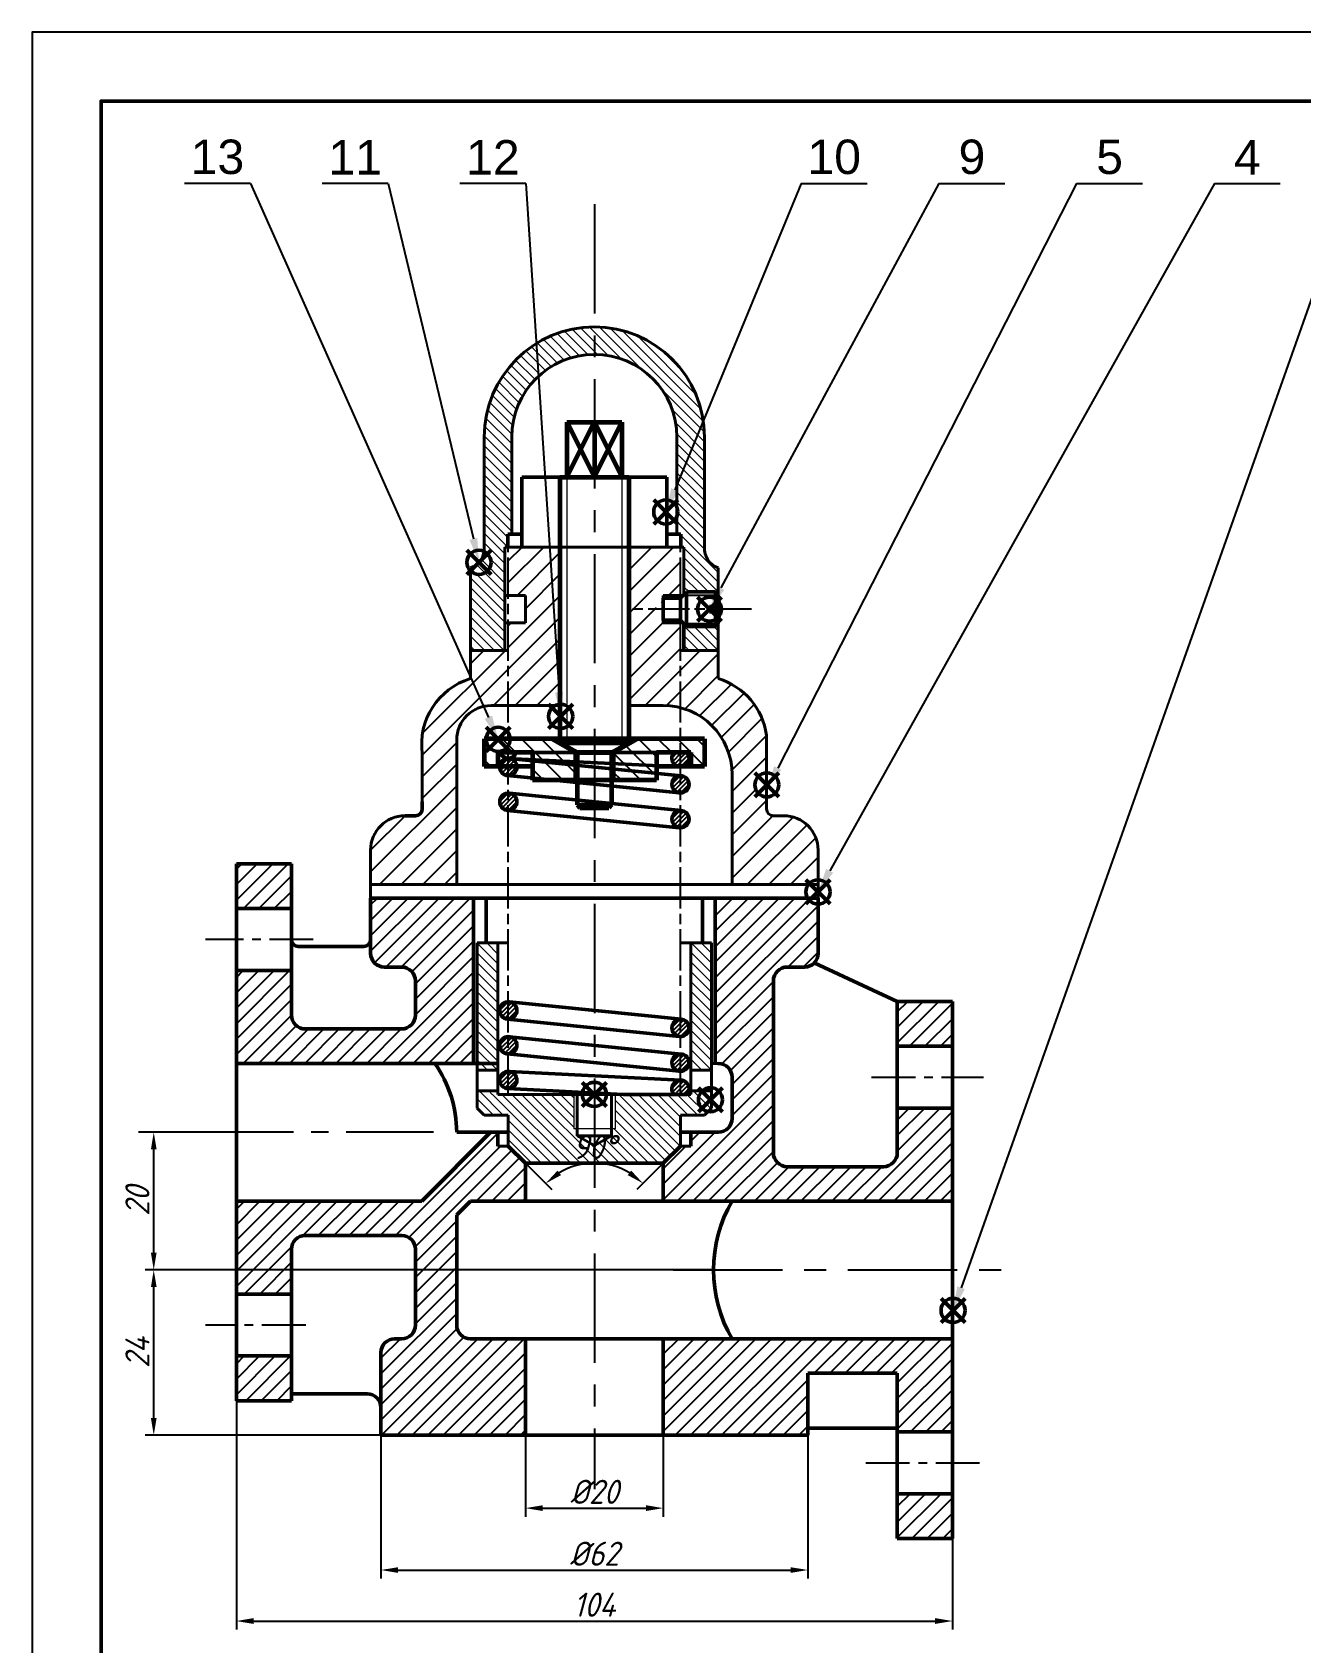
# Model space of a CAD drawing. Header units: millimetres. Extents: x 0 to 297, y 0 to 420.
# Drawn here: x 0 to 184.3, y 186 to 420 of the extents above; entities that cross this region are included whole.
import ezdxf

# ---------------------------------------------------------------- set-up
doc = ezdxf.new("R2010")
doc.units = ezdxf.units.MM
for name, pattern in [('AM_ISO08W050', [18, 12, -1.5, 3, -1.5]), ('AM_ISO08W050x2', [9, 6, -0.75, 1.5, -0.75]), ('CENTER', [50.8, 31.75, -6.35, 6.35, -6.35])]:
    doc.linetypes.add(name, pattern=pattern)
for name, color, linetype, lineweight in [('AM_0N', 7, 'Continuous', 50), ('AM_4N', 3, 'Continuous', 25), ('AM_5', 3, 'Continuous', 25), ('AM_7N', 4, 'AM_ISO08W050', 25), ('AM_8N', 1, 'Continuous', 25), ('弹簧', 7, 'Continuous', 40), ('粗实线', 7, 'Continuous', 50), ('衬片', 7, 'Continuous', 40), ('阀帽', 7, 'Continuous', 40), ('阀盖', 7, 'Continuous', 40), ('阀门', 7, 'Continuous', 40), ('阴影', 7, 'Continuous', 9)]:
    doc.layers.add(name, color=color, linetype=linetype, lineweight=lineweight)
doc.layers.add('AM_12', color=7, linetype='Continuous', lineweight=50, plot=False)
doc.layers.add('AM_12N', color=7, linetype='Continuous', lineweight=50, plot=False)
for name, color, linetype in [('中心线', 7, 'Continuous'), ('点划线', 3, 'CENTER'), ('螺杆', 7, 'Continuous')]:
    doc.layers.add(name, color=color, linetype=linetype)
doc.styles.get("Standard").update_dxf_attribs({"font": 'arial.ttf'})
doc.styles.add('数字', font='isocp.shx', dxfattribs={"oblique": 15})
doc.dimstyles.new('GB-test$0', dxfattribs={"dimtxt": 3.5, "dimasz": 2.5, "dimexe": 1.25, "dimexo": 0, "dimtad": 1, "dimdsep": 46, "dimtxsty": '数字', "dimcen": 2.5, "dimadec": 0, "dimazin": 0, "dimtfac": 1, "dimtmove": 0, "dimatfit": 3, "dimfxl": 1, "dimarcsym": 0})
doc.dimstyles.new('GB-test$2', dxfattribs={"dimtxt": 3.5, "dimasz": 2.5, "dimexe": 1.25, "dimexo": 0, "dimtad": 2, "dimdsep": 46, "dimtxsty": '数字', "dimcen": 2.5, "dimadec": 0, "dimazin": 0, "dimtfac": 1, "dimtmove": 0, "dimatfit": 3, "dimfxl": 1, "dimarcsym": 0})
pattern_1 = [(45, (-585.8498, 6.2091), (-1.122532, 1.122532), [])]

# ---------------------------------------------------------------- blocks, each defined once
blk = doc.blocks.new('*S1')
at = {"layer": 'AM_12N', "color": 4, "ltscale": 0.5}
for p, q in [((611.79, 263.96), (615.29, 267.46)), ((611.79, 267.46), (615.29, 263.96))]:
    blk.add_line(p, q, dxfattribs=at)
blk.add_circle((613.54, 265.71), 1.75, dxfattribs=at)
blk = doc.blocks.new('*D57')
at = {"layer": 'AM_5', "color": 0, "lineweight": -2, "transparency": 16777216}
for p, q in [((29.65, 221.21), (29.65, 187.96)), ((133.65, 201.21), (133.65, 187.96)), ((32.15, 189.21), (131.15, 189.21))]:
    blk.add_line(p, q, dxfattribs=at)
at = {"layer": 'AM_5', "color": 0, "transparency": 16777216}
for points in [[(32.15, 189.63), (32.15, 188.79), (29.65, 189.21)], [(131.15, 189.63), (131.15, 188.79), (133.65, 189.21)]]:
    blk.add_solid(points, dxfattribs=at)
at = {"layer": 'Defpoints', "color": 0, "transparency": 16777216}
for p in [(29.65, 221.21), (133.65, 201.21), (133.65, 189.21)]:
    blk.add_point(p, dxfattribs=at)
at = {"layer": 'AM_5', "color": 0, "transparency": 16777216, "insert": (81.65, 191.58), "char_height": 3.5, "attachment_point": 5, "style": '数字'}
blk.add_mtext('104', dxfattribs=at)
blk = doc.blocks.new('*D42')
at = {"layer": 'AM_5', "color": 0, "lineweight": -2, "transparency": 16777216}
for p, q in [((71.65, 216.21), (71.65, 204.36)), ((91.65, 216.21), (91.65, 204.36)), ((74.15, 205.61), (89.15, 205.61))]:
    blk.add_line(p, q, dxfattribs=at)
at = {"layer": 'AM_5', "color": 0, "transparency": 16777216}
for points in [[(74.15, 206.03), (74.15, 205.19), (71.65, 205.61)], [(89.15, 206.03), (89.15, 205.19), (91.65, 205.61)]]:
    blk.add_solid(points, dxfattribs=at)
at = {"layer": 'Defpoints', "color": 0, "transparency": 16777216}
for p in [(71.65, 216.21), (91.65, 216.21), (91.65, 205.61)]:
    blk.add_point(p, dxfattribs=at)
at = {"layer": 'AM_5', "color": 0, "transparency": 16777216, "insert": (81.65, 207.98), "char_height": 3.5, "attachment_point": 5, "style": '数字'}
blk.add_mtext('%%C20', dxfattribs=at)
blk = doc.blocks.new('*D43')
at = {"layer": 'AM_5', "color": 0, "lineweight": -2, "transparency": 16777216}
for p, q in [((50.65, 216.21), (50.65, 195.37)), ((112.65, 216.21), (112.65, 195.37)), ((53.15, 196.62), (110.15, 196.62))]:
    blk.add_line(p, q, dxfattribs=at)
at = {"layer": 'AM_5', "color": 0, "transparency": 16777216}
for points in [[(53.15, 197.03), (53.15, 196.2), (50.65, 196.62)], [(110.15, 197.03), (110.15, 196.2), (112.65, 196.62)]]:
    blk.add_solid(points, dxfattribs=at)
at = {"layer": 'Defpoints', "color": 0, "transparency": 16777216}
for p in [(50.65, 216.21), (112.65, 216.21), (112.65, 196.62)]:
    blk.add_point(p, dxfattribs=at)
at = {"layer": 'AM_5', "color": 0, "transparency": 16777216, "insert": (81.65, 198.99), "char_height": 3.5, "attachment_point": 5, "style": '数字'}
blk.add_mtext('%%C62', dxfattribs=at)
blk = doc.blocks.new('*D44')
at = {"layer": 'AM_5', "color": 0, "lineweight": -2, "transparency": 16777216}
for p, q in [((93.09, 240.21), (16.4, 240.21)), ((17.65, 218.71), (17.65, 237.71)), ((50.65, 216.21), (16.4, 216.21))]:
    blk.add_line(p, q, dxfattribs=at)
at = {"layer": 'AM_5', "color": 0, "transparency": 16777216}
for points in [[(17.24, 237.71), (18.07, 237.71), (17.65, 240.21)], [(17.24, 218.71), (18.07, 218.71), (17.65, 216.21)]]:
    blk.add_solid(points, dxfattribs=at)
at = {"layer": 'Defpoints', "color": 0, "transparency": 16777216}
for p in [(17.65, 240.21), (93.09, 240.21), (50.65, 216.21)]:
    blk.add_point(p, dxfattribs=at)
at = {"layer": 'AM_5', "color": 0, "transparency": 16777216, "insert": (15.28, 228.21), "char_height": 3.5, "attachment_point": 5, "rotation": 90, "style": '数字'}
blk.add_mtext('24', dxfattribs=at)
blk = doc.blocks.new('*D45')
at = {"layer": 'AM_5', "color": 0, "lineweight": -2, "transparency": 16777216}
for p, q in [((29.65, 260.21), (16.4, 260.21)), ((17.65, 242.71), (17.65, 257.71)), ((98.97, 240.21), (16.4, 240.21))]:
    blk.add_line(p, q, dxfattribs=at)
at = {"layer": 'AM_5', "color": 0, "transparency": 16777216}
for points in [[(17.24, 257.71), (18.07, 257.71), (17.65, 260.21)], [(17.24, 242.71), (18.07, 242.71), (17.65, 240.21)]]:
    blk.add_solid(points, dxfattribs=at)
at = {"layer": 'Defpoints', "color": 0, "transparency": 16777216}
for p in [(17.65, 260.21), (29.65, 260.21), (98.97, 240.21)]:
    blk.add_point(p, dxfattribs=at)
at = {"layer": 'AM_5', "color": 0, "transparency": 16777216, "insert": (15.28, 250.21), "char_height": 3.5, "attachment_point": 5, "rotation": 90, "style": '数字'}
blk.add_mtext('20', dxfattribs=at)
blk = doc.blocks.new('*D46')
at = {"layer": 'AM_5', "color": 0, "lineweight": -2, "transparency": 16777216}
for p, q in [((71.65, 255.71), (75.46, 251.9)), ((91.65, 255.71), (87.84, 251.9))]:
    blk.add_line(p, q, dxfattribs=at)
blk.add_arc((81.65, 245.71), 10, 59.3615, 120.6385, dxfattribs=at)
at = {"layer": 'AM_5', "color": 0, "transparency": 16777216}
for points in [[(76.81, 253.98), (76.3, 254.64), (74.58, 252.78)], [(87, 254.64), (86.49, 253.98), (88.72, 252.78)]]:
    blk.add_solid(points, dxfattribs=at)
at = {"layer": 'Defpoints', "color": 0, "transparency": 16777216}
for p in [(69.15, 258.21), (94.15, 258.21), (71.65, 255.71), (84.24, 255.37), (91.65, 255.71)]:
    blk.add_point(p, dxfattribs=at)
at = {"layer": 'AM_5', "color": 0, "transparency": 16777216, "insert": (81.65, 258.08), "char_height": 3.5, "attachment_point": 5, "style": '数字'}
blk.add_mtext('90°', dxfattribs=at)
blk = doc.blocks.new('*S2')
at = {"layer": 'AM_12', "color": 4, "ltscale": 0.5}
for p, q in [((663.89, 232.58), (667.39, 236.08)), ((663.89, 236.08), (667.39, 232.58))]:
    blk.add_line(p, q, dxfattribs=at)
blk.add_circle((665.64, 234.33), 1.75, dxfattribs=at)
blk = doc.blocks.new('*S3')
at = {"layer": 'AM_12', "color": 4, "ltscale": 0.5}
for p, q in [((628.65, 263.18), (632.15, 266.68)), ((628.65, 266.68), (632.15, 263.18))]:
    blk.add_line(p, q, dxfattribs=at)
blk.add_circle((630.4, 264.93), 1.75, dxfattribs=at)
blk = doc.blocks.new('*S4')
at = {"layer": 'AM_12', "color": 4, "ltscale": 0.5}
for p, q in [((644.27, 293.37), (647.77, 296.87)), ((644.27, 296.87), (647.77, 293.37))]:
    blk.add_line(p, q, dxfattribs=at)
blk.add_circle((646.02, 295.12), 1.75, dxfattribs=at)
blk = doc.blocks.new('*S5')
at = {"layer": 'AM_12', "color": 4, "ltscale": 0.5}
for p, q in [((636.84, 308.92), (640.34, 312.42)), ((636.84, 312.42), (640.34, 308.92))]:
    blk.add_line(p, q, dxfattribs=at)
blk.add_circle((638.59, 310.67), 1.75, dxfattribs=at)
blk = doc.blocks.new('*U35')
at = {"layer": 'AM_0N'}
for p, q in [((623.54, 334.59), (623.54, 337.79)), ((623.54, 337.79), (626.04, 337.79)), ((626.04, 337.79), (626.94, 338.69)), ((626.04, 334.59), (626.04, 337.79)), ((626.94, 338.69), (631.11, 338.69)), ((626.94, 333.69), (626.94, 338.69)), ((631.11, 336.59), (631.11, 338.69)), ((631.54, 338.25), (631.11, 338.69)), ((631.54, 338.25), (631.54, 336.59)), ((623.54, 334.59), (626.04, 334.59)), ((626.04, 334.59), (626.94, 333.69)), ((631.54, 336.59), (630.26, 336.59)), ((630.26, 335.79), (630.26, 336.59)), ((631.54, 335.79), (630.26, 335.79)), ((631.11, 333.69), (631.11, 335.79)), ((631.54, 335.79), (631.54, 334.12)), ((631.11, 333.69), (626.94, 333.69)), ((631.11, 333.69), (631.54, 334.12))]:
    blk.add_line(p, q, dxfattribs=at)
at = {"layer": 'AM_4N'}
for p, q in [((626.51, 338.25), (631.54, 338.25)), ((626.51, 334.12), (631.54, 334.12))]:
    blk.add_line(p, q, dxfattribs=at)
at = {"layer": 'AM_7N', "linetype": 'AM_ISO08W050x2'}
blk.add_line((636.34, 336.19), (618.74, 336.19), dxfattribs=at)
blk = doc.blocks.new('*S9')
at = {"layer": 'AM_12N', "color": 4, "ltscale": 0.5}
for p, q in [((632.01, 334.44), (628.51, 337.94)), ((632.01, 337.94), (628.51, 334.44))]:
    blk.add_line(p, q, dxfattribs=at)
blk.add_circle((630.26, 336.19), 1.75, dxfattribs=at)
blk = doc.blocks.new('*S10')
at = {"layer": 'AM_12', "color": 4, "ltscale": 0.5}
for p, q in [((622.16, 348.56), (625.66, 352.06)), ((622.16, 352.06), (625.66, 348.56))]:
    blk.add_line(p, q, dxfattribs=at)
blk.add_circle((623.91, 350.31), 1.75, dxfattribs=at)
blk = doc.blocks.new('*S11')
at = {"layer": 'AM_12', "color": 4, "ltscale": 0.5}
for p, q in [((595.03, 341.24), (598.53, 344.74)), ((595.03, 344.74), (598.53, 341.24))]:
    blk.add_line(p, q, dxfattribs=at)
blk.add_circle((596.78, 342.99), 1.75, dxfattribs=at)
blk = doc.blocks.new('*S12')
at = {"layer": 'AM_12', "color": 4, "ltscale": 0.5}
for p, q in [((606.89, 318.87), (610.39, 322.37)), ((606.89, 322.37), (610.39, 318.87))]:
    blk.add_line(p, q, dxfattribs=at)
blk.add_circle((608.64, 320.62), 1.75, dxfattribs=at)
blk = doc.blocks.new('*S13')
at = {"layer": 'AM_12', "color": 4, "ltscale": 0.5}
for p, q in [((597.82, 315.53), (601.32, 319.03)), ((597.82, 319.03), (601.32, 315.53))]:
    blk.add_line(p, q, dxfattribs=at)
blk.add_circle((599.57, 317.28), 1.75, dxfattribs=at)
blk = doc.blocks.new('*S14')
at = {"layer": 'AM_5', "ltscale": 0.5}
for q in [(625.24, 353.54), (653.17, 398.01)]:
    blk.add_line((643.59, 398.01), q, dxfattribs=at)
at = {"layer": 'AM_5', "linetype": 'Continuous', "ltscale": 0.5}
blk.add_trace([(624.7, 353.76), (625.78, 353.32), (623.91, 350.31)], dxfattribs=at)
at = {"layer": 'AM_5', "color": 7, "ltscale": 0.5, "insert": (648.38, 399.33), "char_height": 5, "attachment_point": 8}
blk.add_mtext('10', dxfattribs=at)
blk = doc.blocks.new('*S15')
at = {"layer": 'AM_5', "ltscale": 0.5}
for q in [(631.92, 339.27), (673.17, 398.01)]:
    blk.add_line((663.59, 398.01), q, dxfattribs=at)
at = {"layer": 'AM_5', "linetype": 'Continuous', "ltscale": 0.5}
blk.add_trace([(631.41, 339.55), (632.43, 338.99), (630.26, 336.19)], dxfattribs=at)
at = {"layer": 'AM_5', "color": 7, "ltscale": 0.5, "insert": (668.38, 399.33), "char_height": 5, "attachment_point": 8}
blk.add_mtext('9', dxfattribs=at)
blk = doc.blocks.new('*S16')
at = {"layer": 'AM_5', "ltscale": 0.5}
for q in [(640.18, 313.11), (693.17, 398.01)]:
    blk.add_line((683.59, 398.01), q, dxfattribs=at)
at = {"layer": 'AM_5', "linetype": 'Continuous', "ltscale": 0.5}
blk.add_trace([(639.66, 313.38), (640.7, 312.85), (638.59, 310)], dxfattribs=at)
at = {"layer": 'AM_5', "color": 7, "ltscale": 0.5, "insert": (688.38, 399.33), "char_height": 5, "attachment_point": 8}
blk.add_mtext('5', dxfattribs=at)
blk = doc.blocks.new('*S17')
at = {"layer": 'AM_5', "ltscale": 0.5}
for q in [(647.72, 298.18), (713.17, 398.01)]:
    blk.add_line((703.59, 398.01), q, dxfattribs=at)
at = {"layer": 'AM_5', "linetype": 'Continuous', "ltscale": 0.5}
blk.add_trace([(647.22, 298.46), (648.23, 297.89), (646.02, 295.12)], dxfattribs=at)
at = {"layer": 'AM_5', "color": 7, "ltscale": 0.5, "insert": (708.38, 399.33), "char_height": 5, "attachment_point": 8}
blk.add_mtext('4', dxfattribs=at)
blk = doc.blocks.new('*S18')
at = {"layer": 'AM_5', "ltscale": 0.5}
for q in [(666.8, 237.63), (733.17, 398.01)]:
    blk.add_line((723.59, 398.01), q, dxfattribs=at)
at = {"layer": 'AM_5', "linetype": 'Continuous', "ltscale": 0.5}
blk.add_trace([(666.25, 237.82), (667.35, 237.43), (665.64, 234.33)], dxfattribs=at)
at = {"layer": 'AM_5', "color": 7, "ltscale": 0.5, "insert": (728.38, 399.33), "char_height": 5, "attachment_point": 8}
blk.add_mtext('1', dxfattribs=at)
blk = doc.blocks.new('*S19')
at = {"layer": 'AM_5', "ltscale": 0.5}
for q in [(554.01, 398.01), (598.15, 320.48)]:
    blk.add_line((563.59, 398.01), q, dxfattribs=at)
at = {"layer": 'AM_5', "linetype": 'Continuous', "ltscale": 0.5}
blk.add_trace([(597.61, 320.24), (598.68, 320.71), (599.57, 317.28)], dxfattribs=at)
at = {"layer": 'AM_5', "color": 7, "ltscale": 0.5, "insert": (558.8, 399.33), "char_height": 5, "attachment_point": 8}
blk.add_mtext('13', dxfattribs=at)
blk = doc.blocks.new('*S20')
at = {"layer": 'AM_5', "ltscale": 0.5}
for q in [(574.01, 398.01), (595.97, 346.4)]:
    blk.add_line((583.59, 398.01), q, dxfattribs=at)
at = {"layer": 'AM_5', "linetype": 'Continuous', "ltscale": 0.5}
blk.add_trace([(595.4, 346.26), (596.53, 346.53), (596.78, 342.99)], dxfattribs=at)
at = {"layer": 'AM_5', "color": 7, "ltscale": 0.5, "insert": (578.8, 399.33), "char_height": 5, "attachment_point": 8}
blk.add_mtext('11', dxfattribs=at)
blk = doc.blocks.new('*S21')
at = {"layer": 'AM_5', "ltscale": 0.5}
for q in [(594.01, 398.01), (608.41, 324.11)]:
    blk.add_line((603.59, 398.01), q, dxfattribs=at)
at = {"layer": 'AM_5', "linetype": 'Continuous', "ltscale": 0.5}
blk.add_trace([(607.83, 324.08), (608.99, 324.15), (608.64, 320.62)], dxfattribs=at)
at = {"layer": 'AM_5', "color": 7, "ltscale": 0.5, "insert": (598.8, 399.33), "char_height": 5, "attachment_point": 8}
blk.add_mtext('12', dxfattribs=at)

msp = doc.modelspace()

# ---------------------------------------------------------------- hatches: boundary and pattern name
at = {"ltscale": 0.5}
h = msp.add_hatch(dxfattribs=at)
h.set_pattern_fill('ANSI31', color=256, scale=0.7)
h.set_pattern_definition([(45, (-588.3498, 0), (-1.571545, 1.571545), [])])
h.paths.add_polyline_path([(66.652, 322.188), (69.152, 322.188), (69.152, 330.188), (67.591, 330.188), (64.859, 330.188), (63.652, 330.188), (63.652, 326.099, 0.3679645), (56.652, 315.188), (56.652, 308.188), (56.652, 307.188, -0.4142136), (55.652, 306.188), (54.652, 306.188), (54.152, 306.188, 0.4142136), (49.152, 301.188), (49.152, 296.188), (61.652, 296.188), (61.652, 317.188, -0.4142136)])
h.paths.add_polyline_path([(76.652, 345.188), (69.152, 345.188), (69.152, 338.188), (71.652, 338.188), (71.652, 334.188), (69.152, 334.188), (69.152, 322.188), (75.965, 322.188, -0.102495), (76.652, 322.369)])
h.paths.add_polyline_path([(94.152, 334.188), (91.652, 334.188), (91.652, 335.188, -0.4142136), (90.652, 336.188, -0.4142136), (91.652, 337.188), (91.652, 337.788), (91.652, 338.188), (94.152, 338.188), (94.152, 345.188), (86.652, 345.188), (86.652, 322.188), (91.652, 322.188, -0.0632542), (94.152, 321.87)])
h.paths.add_polyline_path([(99.652, 326.099), (99.652, 330.188), (95.712, 330.188), (94.652, 330.188), (94.152, 330.188), (94.152, 321.87, -0.3419987), (101.652, 312.188), (101.652, 296.188), (112.739, 296.188, -0.2366758), (114.152, 296.871), (114.152, 301.188, 0.4142136), (109.152, 306.188), (107.652, 306.188, -0.4142136), (106.652, 307.188), (106.652, 308.249, -0.4063347), (104.949, 309.999, -0.4063347), (106.652, 311.748), (106.652, 317.875, 0.2932021)])
h = msp.add_hatch(dxfattribs=at)
h.set_pattern_fill('ANSI31', color=256, scale=0.5)
h.set_pattern_definition(pattern_1)
h.paths.add_polyline_path([(55.652, 282.209), (55.652, 277.209, -0.4142136), (53.652, 275.209), (39.652, 275.209, -0.4142136), (37.652, 277.209), (37.652, 283.709), (29.652, 283.709), (29.652, 270.209), (61.652, 270.209), (64.098, 270.209), (64.098, 294.209), (49.152, 294.209), (49.152, 289.209), (49.152, 288.209), (49.152, 286.209, 0.4142136), (51.152, 284.209), (53.652, 284.209, -0.4142136)])
h.paths.add_polyline_path([(37.652, 292.709), (37.652, 299.209), (29.652, 299.209), (29.652, 292.709)])
h = msp.add_hatch(dxfattribs=at)
h.set_pattern_fill('ANSI31', color=256, scale=0.5)
h.set_pattern_definition(pattern_1)
h.paths.add_polyline_path([(109.652, 284.209), (112.152, 284.209, 0.4142136), (114.152, 286.209), (114.152, 294.209), (99.205, 294.209), (99.205, 270.209), (99.652, 270.209, -0.4142136), (101.652, 268.209), (101.652, 262.209, -0.4142136), (99.652, 260.209), (95.652, 260.209), (95.652, 258.209), (94.152, 258.209), (91.652, 255.709), (91.652, 250.209), (101.652, 250.209), (133.652, 250.209), (133.652, 263.709), (125.652, 263.709), (125.652, 257.209, -0.4142136), (123.652, 255.209), (109.652, 255.209, -0.4142136), (107.652, 257.209), (107.652, 282.209, -0.4142136)])
h.paths.add_polyline_path([(133.652, 279.209), (125.652, 279.209), (125.652, 272.709), (133.652, 272.709)], flags=17)
h = msp.add_hatch(dxfattribs=at)
h.set_pattern_fill('ANSI31', color=256, scale=0.5)
h.set_pattern_definition(pattern_1)
h.paths.add_polyline_path([(71.652, 255.709), (69.152, 258.209), (67.652, 258.209), (67.652, 260.209), (66.581, 260.209), (59.365, 252.994, 0.1208187), (62.342, 248.899), (63.652, 250.209), (71.652, 250.209)])
h.paths.add_polyline_path([(133.652, 230.209), (101.652, 230.209), (91.652, 230.209), (91.652, 216.209), (112.652, 216.209), (112.652, 225.209), (125.652, 225.209), (125.652, 216.709), (133.652, 216.709)])
h.paths.add_polyline_path([(133.652, 207.709), (125.652, 207.709), (125.652, 201.209), (133.652, 201.209)])
h = msp.add_hatch(dxfattribs=at)
h.set_pattern_fill('ANSI31', color=256, scale=0.5)
h.set_pattern_definition(pattern_1)
h.paths.add_polyline_path([(71.652, 230.209), (63.652, 230.209, -0.4142136), (61.652, 232.209), (61.652, 248.209), (62.342, 248.899, -0.1208187), (59.365, 252.994), (56.581, 250.209), (29.652, 250.209), (29.652, 236.709), (37.652, 236.709), (37.652, 243.209, -0.4142136), (39.652, 245.209), (53.652, 245.209, -0.4142136), (55.652, 243.209), (55.652, 232.209, -0.4142136), (53.652, 230.209), (52.652, 230.209, 0.4142136), (50.652, 228.209), (50.652, 216.209), (71.652, 216.209)])
h = msp.add_hatch(dxfattribs=at)
h.set_pattern_fill('ANSI31', color=256, scale=0.5)
h.set_pattern_definition(pattern_1)
h.paths.add_polyline_path([(29.652, 221.209), (37.652, 221.209), (37.652, 227.709), (29.652, 227.709)])
at = {"layer": '中心线'}
h = msp.add_hatch(dxfattribs=at)
h.set_pattern_fill('_USER', color=256, scale=2, angle=-45, pattern_type=0)
h.set_pattern_definition([(315, (-1435.6147, 3385.3388), (1.4142136, 1.4142136), [])])
h.paths.add_polyline_path([(87.866, 317.352), (84.402, 315.352), (84.402, 311.352), (90.652, 311.352), (90.652, 315.352), (95.652, 315.352), (95.652, 313.352), (97.652, 313.352), (97.652, 317.352)])
h.paths.add_polyline_path([(65.652, 317.352), (65.652, 313.352), (67.652, 313.352), (67.652, 315.352), (72.652, 315.352), (72.652, 311.352), (78.902, 311.352), (78.902, 315.352), (75.438, 317.352)])
at = {"layer": '阴影', "lineweight": 9}
h = msp.add_hatch(dxfattribs=at)
h.set_pattern_fill('_USER', color=256, angle=135, pattern_type=0)
h.set_pattern_definition([(135, (-2225.7442, -2002.8275), (-0.70710678, -0.70710678), [])])
h.paths.add_polyline_path([(69.652, 361.188), (69.652, 347.063), (69.105, 347.063), (69.105, 345.188), (68.652, 345.188), (68.652, 331.278), (68.652, 330.188), (67.591, 330.188), (63.652, 330.188), (63.652, 342.188, 0.3339762), (65.652, 345.188), (65.652, 361.188, -1), (97.652, 361.188), (97.652, 345.188, 0.3339762), (99.652, 342.188), (99.652, 338.688), (94.652, 338.688), (94.652, 345.188), (94.199, 345.188), (94.199, 347.063), (93.652, 347.063), (93.652, 361.188, 1)])
h.paths.add_polyline_path([(99.652, 333.688), (99.652, 330.188), (94.652, 330.188), (94.652, 333.688)], flags=17)
h = msp.add_hatch(dxfattribs=at)
h.set_pattern_fill('_USER', color=256, angle=135, pattern_type=0)
h.set_pattern_definition([(135, (-585.8498, 6.2091), (-0.7071068, -0.7071068), [])])
h.paths.add_polyline_path([(78.652, 265.709), (67.652, 265.709), (66.509, 265.695), (67.652, 265.695), (67.652, 266.209), (64.652, 266.209), (64.652, 263.709), (65.652, 262.709), (69.152, 262.709), (69.152, 258.209), (71.652, 255.709), (81.652, 255.709), (81.652, 258.266), (79.152, 259.709), (79.152, 260.709), (78.652, 260.709)])
h.paths.add_polyline_path([(94.152, 262.709), (97.652, 262.709), (98.652, 263.709), (98.652, 266.209), (95.652, 266.209), (95.652, 265.709), (84.652, 265.709), (84.652, 260.709), (84.152, 260.709), (84.152, 259.709), (81.652, 258.266), (81.652, 255.709), (91.652, 255.709), (94.152, 258.209)])
h.paths.add_polyline_path([(98.652, 287.709), (95.652, 287.709), (95.652, 269.209), (98.652, 269.209)])
h.paths.add_polyline_path([(67.652, 287.709), (64.652, 287.709), (64.652, 269.209), (67.652, 269.209)])

# ---------------------------------------------------------------- linework, layer by layer
at = {"lineweight": 40}
msp.add_line((99.652, 330.188), (95.712, 330.188), dxfattribs=at)
msp.add_line((99.652, 330.188), (95.712, 330.188), dxfattribs=at)
at = {"lineweight": 60}
for p, q in [((97.652, 317.352), (65.652, 317.352)), ((65.652, 317.352), (65.652, 313.352)), ((78.902, 315.352), (75.438, 317.352)), ((84.402, 315.352), (87.866, 317.352)), ((97.652, 317.352), (97.652, 313.352)), ((72.652, 315.352), (67.652, 315.352)), ((67.652, 315.352), (67.652, 313.352)), ((72.652, 315.352), (72.652, 311.352)), ((84.402, 315.352), (78.902, 315.352)), ((78.902, 315.352), (78.902, 311.352)), ((84.402, 315.352), (84.402, 311.352)), ((95.652, 315.352), (90.652, 315.352)), ((90.652, 315.352), (90.652, 311.352)), ((95.652, 315.352), (95.652, 313.352)), ((72.652, 313.352), (65.652, 313.352)), ((90.652, 311.352), (72.652, 311.352)), ((97.652, 313.352), (90.652, 313.352))]:
    msp.add_line(p, q, dxfattribs=at)
msp.add_lwpolyline([(297, 0), (297, 420), (0, 420), (0, 0)], close=True)
at = {"layer": 'AM_0N'}
for p, q in [((70.33, 315.352), (67.973, 315.352)), ((94.089, 313.269), (69.089, 314.521)), ((94.277, 311.983), (69.277, 314.51)), ((70.33, 315.352), (93.221, 315.352)), ((95.082, 315.352), (93.221, 315.352)), ((69.026, 312.022), (94.026, 309.496)), ((94.277, 306.931), (69.277, 309.457)), ((69.026, 306.97), (94.026, 304.444)), ((94.277, 276.618), (69.277, 279.144)), ((69.026, 276.656), (94.026, 274.13)), ((94.277, 271.565), (69.277, 274.091)), ((69.026, 271.604), (94.026, 269.078)), ((69.214, 269.044), (94.214, 267.792)), ((85.829, 265.709), (69.089, 266.547)), ((93.221, 265.709), (85.829, 265.709)), ((93.221, 265.709), (95.082, 265.709))]:
    msp.add_line(p, q, dxfattribs=at)
for centre in [(69.152, 313.266), (94.152, 310.74), (69.152, 308.214), (94.152, 305.687), (69.152, 277.9), (94.152, 275.374), (69.152, 272.848), (94.152, 270.322), (69.152, 267.796)]:
    msp.add_circle(centre, 1.25, dxfattribs=at)
for centre, start, end in [((69.152, 313.266), 84.23013, 264.23013), ((69.152, 315.769), 199.47122, 340.52878), ((94.152, 314.517), 138.09334, 41.90666), ((94.152, 310.74), 264.23013, 84.23013), ((69.152, 308.214), 84.23013, 264.23013), ((94.152, 305.687), 264.23013, 84.23013), ((69.152, 277.9), 84.23013, 264.23013), ((94.152, 275.374), 264.23013, 84.23013), ((69.152, 272.848), 84.23013, 264.23013), ((94.152, 270.322), 264.23013, 84.23013), ((94.152, 266.544), 318.09334, 221.90666)]:
    msp.add_arc(centre, 1.25, start, end, dxfattribs=at)
at = {"layer": 'AM_7N', "linetype": 'AM_ISO08W050x2'}
for p, q in [((69.152, 265.709), (69.152, 345.138)), ((94.152, 265.709), (94.152, 345.138))]:
    msp.add_line(p, q, dxfattribs=at)
at = {"layer": 'AM_8N'}
for p, q in [((67.902, 313.305), (69.113, 314.515)), ((68.003, 312.774), (69.644, 314.415)), ((68.255, 312.395), (70.023, 314.162)), ((68.624, 312.133), (70.285, 313.793)), ((92.902, 314.556), (93.699, 315.352)), ((93.003, 314.025), (94.33, 315.352)), ((93.255, 313.646), (94.961, 315.352)), ((93.624, 313.384), (95.285, 315.045)), ((94.139, 313.267), (95.402, 314.53)), ((69.139, 312.016), (70.402, 313.278)), ((92.902, 310.778), (94.113, 311.989)), ((93.003, 310.247), (94.644, 311.889)), ((93.255, 309.869), (95.023, 311.636)), ((93.624, 309.606), (95.285, 311.267)), ((67.902, 308.252), (69.113, 309.463)), ((68.003, 307.721), (69.644, 309.363)), ((68.255, 307.342), (70.023, 309.11)), ((94.139, 309.49), (95.402, 310.752)), ((68.624, 307.08), (70.285, 308.741)), ((69.139, 306.964), (70.402, 308.226)), ((92.902, 305.726), (94.113, 306.937)), ((93.003, 305.195), (94.644, 306.836)), ((93.255, 304.816), (95.023, 306.584)), ((93.624, 304.554), (95.285, 306.215)), ((94.139, 304.438), (95.402, 305.7)), ((69.139, 301.911), (69.152, 301.924)), ((67.902, 277.939), (69.113, 279.149)), ((68.003, 277.408), (69.644, 279.049)), ((68.255, 277.029), (70.023, 278.797)), ((68.624, 276.767), (70.285, 278.427)), ((69.139, 276.65), (70.402, 277.913)), ((92.902, 275.413), (94.113, 276.623)), ((93.003, 274.882), (94.644, 276.523)), ((93.255, 274.503), (95.023, 276.27)), ((67.902, 272.887), (69.113, 274.097)), ((68.003, 272.356), (69.644, 273.997)), ((68.255, 271.977), (70.023, 273.744)), ((93.624, 274.241), (95.285, 275.901)), ((94.139, 274.124), (95.402, 275.387)), ((68.624, 271.715), (70.285, 273.375)), ((69.139, 271.598), (70.402, 272.86)), ((92.902, 270.36), (94.113, 271.571)), ((93.003, 269.829), (94.644, 271.471)), ((67.902, 267.834), (69.113, 269.045)), ((93.255, 269.451), (95.023, 271.218)), ((93.624, 269.188), (95.285, 270.849)), ((94.139, 269.072), (95.402, 270.334)), ((68.003, 267.303), (69.644, 268.945)), ((68.255, 266.924), (70.023, 268.692)), ((68.624, 266.662), (70.285, 268.323)), ((69.139, 266.546), (70.402, 267.808)), ((92.902, 266.583), (94.113, 267.793)), ((93.003, 266.052), (94.644, 267.693)), ((93.291, 265.709), (95.023, 267.44)), ((93.923, 265.709), (95.285, 267.071)), ((94.554, 265.709), (95.402, 266.557))]:
    msp.add_line(p, q, dxfattribs=at)
at = {"layer": '中心线', "lineweight": 60}
for p, q in [((77.652, 363.352), (77.652, 355.352)), ((85.652, 363.352), (85.652, 355.352))]:
    msp.add_line(p, q, dxfattribs=at)
at = {"layer": '弹簧', "lineweight": 40}
msp.add_line((81.652, 265.709), (69.152, 265.709), dxfattribs=at)
at = {"layer": '点划线', "ltscale": 0.5}
for p, q in [((81.652, 395.001), (81.652, 208.341)), ((93.089, 240.209), (142.761, 240.209))]:
    msp.add_line(p, q, dxfattribs=at)
at = {"layer": '点划线', "ltscale": 0.2}
for p, q in [((40.828, 288.209), (25.152, 288.209)), ((121.924, 268.209), (138.152, 268.209)), ((39.72, 232.209), (25.152, 232.209)), ((121.095, 212.209), (138.152, 212.209))]:
    msp.add_line(p, q, dxfattribs=at)
at = {"layer": '点划线', "ltscale": 0.4}
msp.add_line((58.289, 260.209), (15.461, 260.209), dxfattribs=at)
at = {"layer": '粗实线'}
for p, q in [((76.652, 355.352), (71.127, 355.352)), ((71.127, 355.352), (71.127, 345.188)), ((86.652, 355.352), (92.177, 355.352)), ((92.177, 355.352), (92.177, 345.188)), ((71.127, 347.063), (69.105, 347.063)), ((69.105, 347.063), (69.105, 345.188)), ((92.177, 347.063), (94.199, 347.063)), ((94.199, 347.063), (94.199, 345.188)), ((50.652, 216.209), (112.652, 216.209))]:
    msp.add_line(p, q, dxfattribs=at)
at = {"layer": '粗实线', "lineweight": 40}
for p, q in [((77.152, 355.352), (76.652, 355.352)), ((77.152, 355.352), (81.652, 355.352)), ((86.152, 355.352), (81.652, 355.352)), ((86.152, 355.352), (86.652, 355.352))]:
    msp.add_line(p, q, dxfattribs=at)
at = {"layer": '粗实线', "ltscale": 0.5}
for p, q in [((94.652, 334.188), (94.652, 330.188)), ((56.652, 308.188), (56.652, 307.188)), ((54.652, 306.188), (54.152, 306.188)), ((54.652, 306.188), (55.652, 306.188)), ((37.652, 299.209), (29.652, 299.209)), ((29.652, 299.209), (29.652, 288.209)), ((37.652, 289.209), (37.652, 299.209)), ((29.652, 292.709), (37.652, 292.709)), ((71.652, 294.209), (49.152, 294.209)), ((49.152, 294.209), (49.152, 289.209)), ((64.098, 294.209), (64.098, 270.209)), ((65.946, 294.209), (65.946, 287.709)), ((81.652, 294.209), (71.652, 294.209)), ((81.652, 294.209), (114.152, 294.209)), ((97.358, 294.209), (97.358, 287.709)), ((99.205, 294.209), (99.205, 270.209)), ((114.152, 286.209), (114.152, 294.209)), ((29.652, 288.209), (29.652, 283.709)), ((37.652, 289.209), (37.652, 288.209)), ((37.652, 288.209), (37.652, 283.709)), ((49.152, 289.209), (49.152, 288.209)), ((49.152, 288.209), (49.152, 286.209)), ((38.652, 287.209), (48.152, 287.209)), ((29.652, 283.709), (29.652, 270.209)), ((29.652, 283.709), (37.652, 283.709)), ((37.652, 283.709), (37.652, 277.209)), ((51.152, 284.209), (53.652, 284.209)), ((109.652, 284.209), (112.152, 284.209)), ((125.652, 279.209), (113.566, 284.795)), ((55.652, 282.209), (55.652, 277.209)), ((107.652, 282.209), (107.652, 257.209)), ((133.652, 279.209), (125.652, 279.209)), ((125.652, 279.209), (125.652, 257.209)), ((133.652, 201.209), (133.652, 279.209)), ((39.652, 275.209), (53.652, 275.209)), ((133.652, 272.709), (125.652, 272.709)), ((29.652, 270.209), (61.652, 270.209)), ((29.652, 260.209), (29.652, 270.209)), ((61.652, 270.209), (67.652, 270.209)), ((101.652, 262.209), (101.652, 268.209)), ((133.652, 263.709), (125.652, 263.709)), ((29.652, 260.209), (29.652, 221.209)), ((66.581, 260.209), (56.581, 250.209)), ((61.652, 260.209), (69.152, 260.209)), ((67.652, 260.209), (67.652, 258.209)), ((94.152, 260.209), (99.652, 260.209)), ((95.652, 258.209), (95.652, 260.209)), ((69.152, 258.209), (71.652, 255.709)), ((94.152, 258.209), (91.652, 255.709)), ((71.652, 250.209), (71.652, 255.709)), ((71.652, 255.709), (91.652, 255.709)), ((91.652, 250.209), (91.652, 255.709)), ((123.652, 255.209), (109.652, 255.209)), ((29.652, 250.209), (56.581, 250.209)), ((61.652, 248.209), (63.652, 250.209)), ((61.652, 232.209), (61.652, 248.209)), ((63.652, 250.209), (101.652, 250.209)), ((101.652, 250.209), (133.652, 250.209)), ((39.652, 245.209), (53.652, 245.209)), ((37.652, 221.209), (37.652, 243.209)), ((55.652, 243.209), (55.652, 232.209)), ((29.652, 236.709), (37.652, 236.709)), ((52.652, 230.209), (53.652, 230.209)), ((63.652, 230.209), (101.652, 230.209)), ((71.652, 216.209), (71.652, 230.209)), ((91.652, 216.209), (91.652, 230.209)), ((101.652, 230.209), (133.652, 230.209)), ((29.652, 227.709), (37.652, 227.709)), ((50.652, 228.209), (50.652, 216.209)), ((112.652, 225.209), (112.652, 216.209)), ((125.652, 225.209), (112.652, 225.209)), ((125.652, 225.209), (125.652, 201.209)), ((29.652, 221.209), (37.652, 221.209)), ((37.652, 222.209), (48.652, 222.209)), ((125.652, 217.209), (112.652, 217.209)), ((133.652, 216.709), (125.652, 216.709)), ((133.652, 207.709), (125.652, 207.709)), ((125.652, 201.209), (133.652, 201.209))]:
    msp.add_line(p, q, dxfattribs=at)
at = {"layer": '粗实线'}
msp.add_lwpolyline([(287, 10), (287, 410), (10, 410), (10, 10)], close=True, dxfattribs=at)
at = {"layer": '粗实线', "ltscale": 0.5}
for centre, radius, start, end in [((55.652, 307.188), 1, 270, 0), ((38.652, 288.209), 1, 180, 270), ((48.152, 288.209), 1, 270, 0), ((51.152, 286.209), 2, 180, 270), ((112.152, 286.209), 2, 270, 0), ((53.652, 282.209), 2, 0, 90), ((109.652, 282.209), 2, 90, 180), ((39.652, 277.209), 2, 180, 270), ((53.652, 277.209), 2, 270, 0), ((44.331, 260.209), 17.321, 0, 35.26439), ((99.652, 268.209), 2, 0, 90), ((99.652, 262.209), 2, 270, 0), ((109.652, 257.209), 2, 180, 270), ((123.652, 257.209), 2, 270, 0), ((118.972, 240.209), 20, 150, 210), ((39.652, 243.209), 2, 90, 180), ((53.652, 243.209), 2, 0, 90), ((53.652, 232.209), 2, 270, 0), ((63.652, 232.209), 2, 180, 270), ((52.652, 228.209), 2, 90, 180), ((48.652, 220.209), 2, 0, 90)]:
    msp.add_arc(centre, radius, start, end, dxfattribs=at)
at = {"layer": '螺杆', "lineweight": 60}
for p, q in [((77.652, 363.352), (85.652, 363.352)), ((77.652, 363.352), (81.652, 355.352)), ((77.652, 355.352), (81.652, 363.352)), ((81.652, 363.352), (85.652, 355.352)), ((81.652, 355.352), (85.652, 363.352)), ((81.652, 363.352), (81.652, 355.352)), ((76.652, 355.352), (76.652, 316.796)), ((76.652, 355.352), (86.652, 355.352)), ((86.652, 355.352), (86.652, 316.796)), ((79.152, 315.352), (76.652, 316.796)), ((76.652, 316.796), (86.652, 316.796)), ((84.152, 315.352), (86.652, 316.796)), ((79.152, 315.352), (79.152, 307.752)), ((79.152, 315.352), (84.152, 315.352)), ((84.152, 315.352), (84.152, 307.752)), ((79.152, 307.752), (84.152, 307.752)), ((79.152, 307.752), (79.552, 307.352)), ((79.552, 307.352), (83.752, 307.352)), ((84.152, 307.752), (83.752, 307.352))]:
    msp.add_line(p, q, dxfattribs=at)
at = {"layer": '螺杆', "lineweight": 20}
for p, q in [((77.652, 355.352), (77.652, 316.796)), ((85.652, 355.352), (85.652, 316.796))]:
    msp.add_line(p, q, dxfattribs=at)
at = {"layer": '衬片', "lineweight": 40}
for p, q in [((49.152, 294.209), (49.152, 296.209)), ((114.152, 294.209), (114.152, 296.209))]:
    msp.add_line(p, q, dxfattribs=at)
at = {"layer": '阀帽', "lineweight": 40}
for p, q in [((65.652, 361.188), (65.652, 345.188)), ((69.652, 347.063), (69.652, 361.188)), ((93.652, 347.063), (93.652, 361.188)), ((93.652, 347.063), (93.652, 361.188)), ((97.652, 361.188), (97.652, 345.188)), ((68.652, 331.278), (68.652, 345.188)), ((63.652, 330.188), (63.652, 342.188)), ((68.652, 331.278), (68.652, 336.188)), ((68.652, 331.278), (68.652, 334.088)), ((68.652, 331.278), (68.652, 334.088)), ((68.652, 331.278), (68.652, 334.088)), ((68.652, 331.278), (68.652, 334.088)), ((99.652, 330.188), (99.652, 334.121)), ((99.652, 333.688), (99.652, 334.121)), ((64.859, 330.188), (67.591, 330.188)), ((64.859, 330.188), (67.591, 330.188)), ((69.152, 330.188), (67.591, 330.188)), ((69.152, 330.188), (67.591, 330.188)), ((95.712, 330.188), (94.152, 330.188)), ((95.712, 330.188), (94.152, 330.188))]:
    msp.add_line(p, q, dxfattribs=at)
at = {"layer": '阀帽', "lineweight": 40, "ltscale": 0.5}
for p, q in [((94.652, 338.288), (94.652, 345.188)), ((94.652, 338.288), (94.652, 345.188)), ((99.652, 338.255), (99.652, 342.188)), ((99.652, 338.255), (99.652, 338.688)), ((99.652, 335.788), (99.652, 336.588))]:
    msp.add_line(p, q, dxfattribs=at)
at = {"layer": '阀帽', "lineweight": 25, "ltscale": 0.5}
for p, q in [((99.219, 338.688), (99.652, 338.688)), ((99.219, 333.688), (99.652, 333.688))]:
    msp.add_line(p, q, dxfattribs=at)
at = {"layer": '阀帽', "lineweight": 40}
for centre, radius, start, end in [((81.652, 361.188), 16, 0, 180), ((81.652, 361.188), 16, 0, 180), ((81.652, 361.188), 12, 0, 180), ((81.652, 361.188), 12, 0, 180), ((62.657, 345.018), 3, 289.37374, 3.24612), ((100.647, 345.018), 3, 176.75388, 250.62626), ((100.647, 345.018), 3, 176.75388, 250.62626)]:
    msp.add_arc(centre, radius, start, end, dxfattribs=at)
at = {"layer": '阀盖', "lineweight": 40}
for p, q in [((68.652, 342.188), (68.652, 338.288)), ((94.652, 338.188), (94.652, 342.188)), ((94.652, 342.188), (94.652, 338.188)), ((71.652, 338.188), (71.652, 334.188)), ((91.652, 338.188), (91.652, 334.188)), ((94.652, 338.188), (91.652, 338.188)), ((91.652, 338.188), (91.652, 334.188)), ((91.652, 338.188), (91.652, 337.788)), ((91.652, 338.188), (91.652, 337.788)), ((94.652, 338.188), (94.652, 338.188)), ((68.652, 330.188), (68.652, 334.188)), ((68.652, 334.188), (68.652, 330.188)), ((68.652, 330.188), (68.652, 334.088)), ((71.652, 334.188), (68.752, 334.188)), ((91.652, 334.188), (94.652, 334.188)), ((91.652, 334.188), (94.552, 334.188)), ((68.652, 330.188), (63.652, 330.188)), ((63.652, 330.188), (63.652, 326.099)), ((68.652, 330.188), (63.652, 330.188)), ((94.652, 330.188), (99.652, 330.188)), ((99.652, 330.188), (99.652, 326.099)), ((66.652, 322.188), (76.652, 322.188)), ((91.652, 322.188), (86.652, 322.188)), ((61.652, 296.188), (61.652, 317.188)), ((106.652, 307.188), (106.652, 317.875)), ((56.652, 308.188), (56.652, 315.188)), ((101.652, 296.188), (101.652, 312.188)), ((109.152, 306.188), (107.652, 306.188)), ((49.152, 296.188), (49.152, 301.188)), ((114.152, 296.188), (114.152, 301.188)), ((49.152, 296.188), (81.652, 296.188)), ((114.152, 296.188), (81.652, 296.188))]:
    msp.add_line(p, q, dxfattribs=at)
at = {"layer": '阀盖', "lineweight": 40, "ltscale": 0.5}
for p, q in [((68.652, 338.288), (68.652, 342.188)), ((68.752, 338.188), (71.652, 338.188)), ((94.552, 338.188), (91.652, 338.188)), ((68.652, 334.088), (68.652, 330.188))]:
    msp.add_line(p, q, dxfattribs=at)
at = {"layer": '阀盖', "lineweight": 40}
for centre, radius, start, end in [((66.561, 316.531), 10, 106.91386, 187.72115), ((96.742, 316.531), 10, 7.72115, 73.08614), ((66.652, 317.188), 5, 90, 180), ((91.652, 312.188), 10, 0, 90), ((107.652, 307.188), 1, 180, 270), ((54.152, 301.188), 5, 90, 180), ((109.152, 301.188), 5, 0, 90)]:
    msp.add_arc(centre, radius, start, end, dxfattribs=at)
at = {"layer": '阀门', "ltscale": 0.5}
for p, q in [((94.652, 345.188), (68.652, 345.188)), ((99.652, 270.209), (98.652, 270.209)), ((67.652, 258.209), (69.152, 258.209)), ((95.652, 258.209), (94.152, 258.209))]:
    msp.add_line(p, q, dxfattribs=at)
at = {"layer": '阀门', "lineweight": 40}
for p, q in [((64.652, 287.709), (64.652, 263.709)), ((64.652, 287.709), (69.152, 287.709)), ((67.652, 287.709), (67.652, 265.709)), ((94.152, 287.709), (98.652, 287.709)), ((95.652, 287.709), (95.652, 265.709)), ((98.652, 287.709), (98.652, 263.709)), ((67.652, 269.209), (64.652, 269.209)), ((95.652, 269.209), (98.652, 269.209)), ((67.652, 266.209), (64.652, 266.209)), ((95.652, 265.709), (67.652, 265.709)), ((79.152, 265.709), (79.152, 260.709)), ((84.152, 265.709), (84.152, 260.709)), ((95.652, 266.209), (98.652, 266.209)), ((64.652, 263.709), (65.652, 262.709)), ((69.152, 262.709), (65.652, 262.709)), ((69.152, 258.209), (69.152, 262.709)), ((94.152, 258.209), (94.152, 262.709)), ((94.152, 262.709), (97.652, 262.709)), ((98.652, 263.709), (97.652, 262.709)), ((79.152, 259.709), (79.152, 260.709)), ((84.152, 259.709), (79.152, 259.709)), ((79.152, 259.709), (81.652, 258.266)), ((84.152, 259.709), (81.652, 258.266)), ((84.152, 260.709), (84.152, 259.709)), ((71.652, 255.709), (69.152, 258.209)), ((94.152, 258.209), (91.652, 255.709)), ((91.652, 255.709), (71.652, 255.709))]:
    msp.add_line(p, q, dxfattribs=at)
at = {"layer": '阀门', "lineweight": 15}
for p, q in [((78.652, 265.709), (78.652, 260.709)), ((84.652, 265.709), (84.652, 260.709))]:
    msp.add_line(p, q, dxfattribs=at)
at = {"layer": '阀门', "lineweight": 20}
msp.add_line((84.652, 260.709), (78.652, 260.709), dxfattribs=at)

# ---------------------------------------------------------------- block references
at = {"layer": 'AM_0N'}
msp.add_blockref('*U35', (-531.889, 0), dxfattribs=at)
at = {"layer": 'AM_12', "ltscale": 0.5}
for name in ['*S10', '*S11', '*S12', '*S13', '*S5', '*S4', '*S3', '*S2']:
    msp.add_blockref(name, (-531.889, 0), dxfattribs=at)
at = {"layer": 'AM_12N', "ltscale": 0.5}
for name in ['*S9', '*S1']:
    msp.add_blockref(name, (-531.889, 0), dxfattribs=at)
at = {"layer": 'AM_5', "ltscale": 0.5}
for name in ['*S19', '*S20', '*S21', '*S14', '*S15', '*S16', '*S17', '*S18']:
    msp.add_blockref(name, (-531.889, 0), dxfattribs=at)

# ---------------------------------------------------------------- dimensions: what is measured, and where the dimension line sits
at = {"layer": 'AM_5'}
for base, p1, p2, angle, override, picture, middle in [((17.652, 260.209), (98.972, 240.209), (29.652, 260.209), 90, {"dimpost": ''}, '*D45', (15.276, 250.209)), ((17.652, 240.209), (50.652, 216.209), (93.089, 240.209), 90, {"dimpost": ''}, '*D44', (15.276, 228.209)), ((133.652, 189.209), (29.652, 221.209), (133.652, 201.209), 0, {"dimpost": ''}, '*D57', (81.652, 191.584)), ((112.652, 196.615), (50.652, 216.209), (112.652, 216.209), 0, {"dimpost": '%%C<>'}, '*D43', (81.652, 198.99))]:
    dim = msp.add_linear_dim(base=base, p1=p1, p2=p2, angle=angle, dimstyle='GB-test$0', override=override, dxfattribs=at)
    dim.commit()
    dim.dimension.update_dxf_attribs({"geometry": picture, "text_midpoint": middle})
dim = msp.add_angular_dim_2l(base=(84.24, 255.368), line1=((71.652, 255.709), (69.152, 258.209)), line2=((94.152, 258.209), (91.652, 255.709)), dimstyle='GB-test$2', override={"dimpost": ''}, dxfattribs=at)
dim.commit()
dim.dimension.update_dxf_attribs({"geometry": '*D46', "text_midpoint": (81.652, 258.084)})
dim = msp.add_linear_dim(base=(91.652, 205.609), p1=(71.652, 216.209), p2=(91.652, 216.209), angle=0, text='%%C20', dimstyle='GB-test$0', dxfattribs=at)
dim.commit()
dim.dimension.update_dxf_attribs({"geometry": '*D42', "text_midpoint": (81.652, 205.609), "dimtype": 160})

doc.saveas('drawing.dxf')
